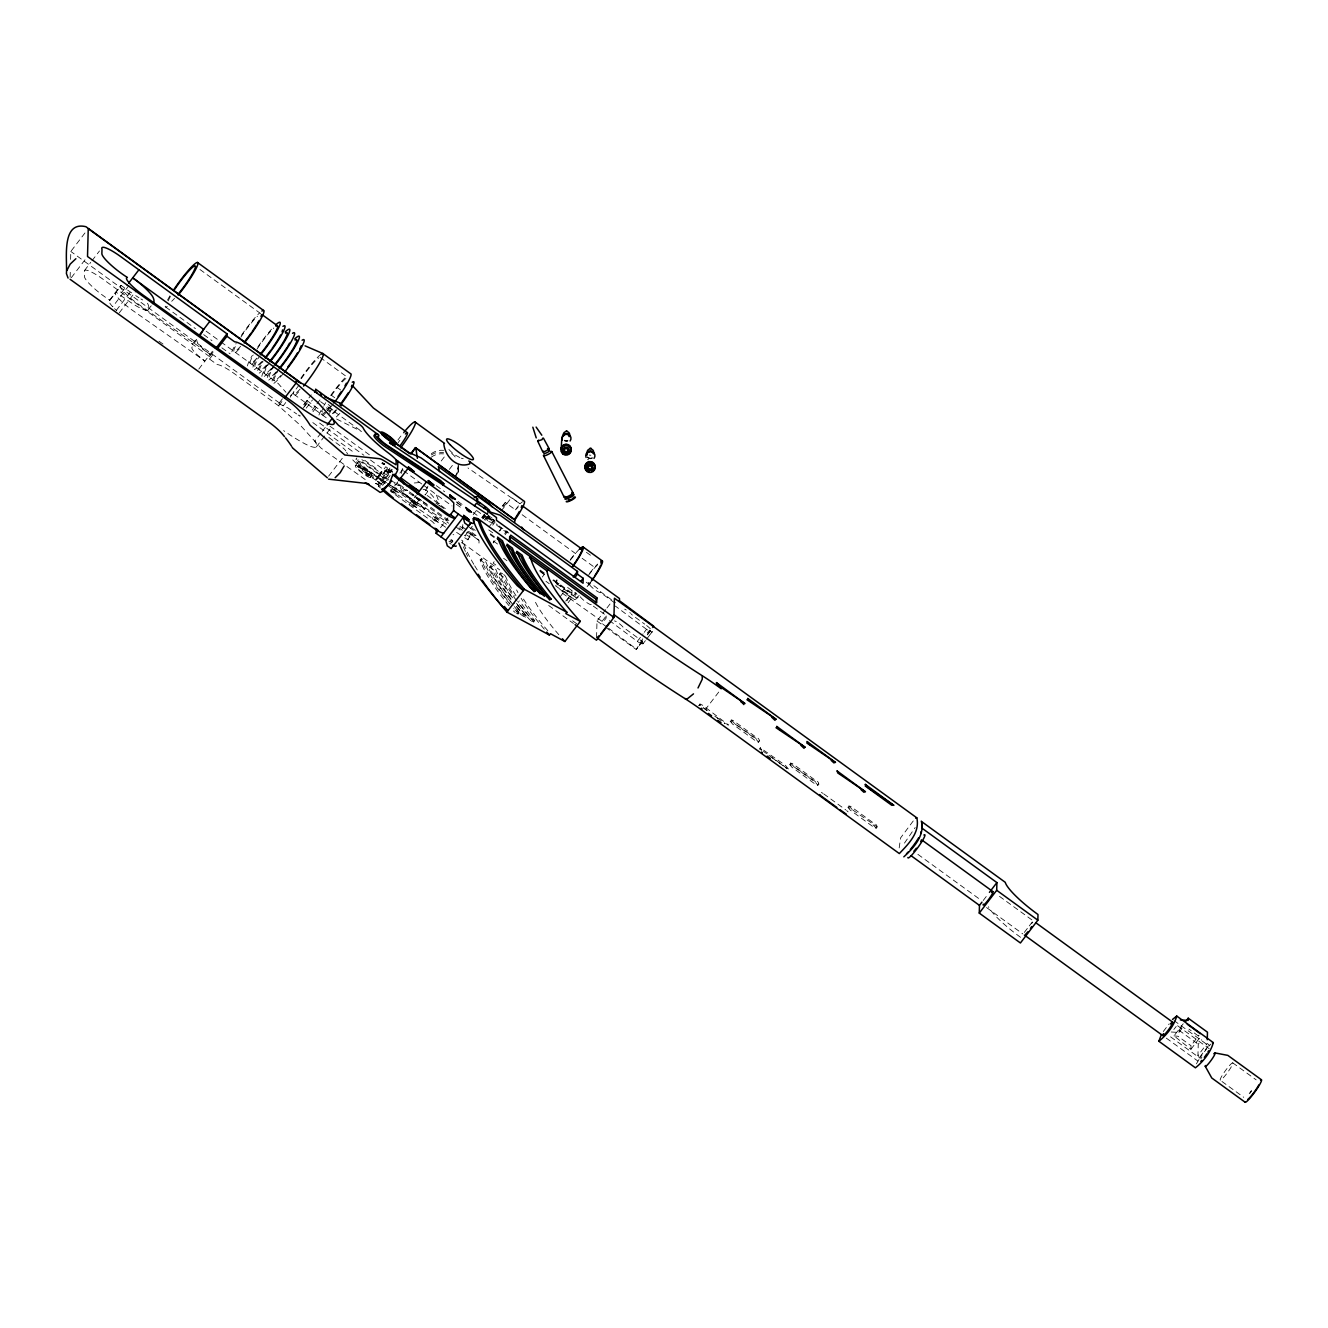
<?xml version="1.0" encoding="UTF-8"?>
<svg xmlns="http://www.w3.org/2000/svg" width="1328" height="1328" viewBox="0 0 1328 1328"><rect width="100%" height="100%" fill="white"/><g stroke="black" fill="none" stroke-linecap="round" stroke-linejoin="round"><path stroke-width="0.75" stroke-dasharray="5 3.75" d="M70.135 277.303L70.351 269.352M70.6 259.408L70.816 251.457L85.756 231.919M365.217 479.541L320.944 448.017L300.726 425.69L278.631 405.837L234.608 373.849A23.207 4.299 37.4 0 0 217.161 364.602L209.509 359.041L209.575 356.618L214.555 350.094M282.432 398.782L278.697 403.662L278.631 405.837L283.628 399.313M458.177 471.921L458.276 468.402M462.609 528.527L462.808 524.61M464.7 537.707L467.954 539.815L468.004 538.471L464.518 535.3M467.954 539.815L470.046 535.798L466.576 532.628M478.993 543.069L479.059 540.363L470.444 534.122L472.635 531.266M560.018 596.936L564.334 591.292L564.4 588.586L561.163 592.819M571.986 590.362L571.787 597.949L558.457 588.271M596.571 637.49L597.002 621.006L605.717 609.602M606.929 627.082L602.016 623.513L602.065 621.338L606.166 615.976L605.618 615.047L591.275 604.638M606.166 615.976L606.116 618.134L602.016 623.513M642.553 640.727L636.228 649.508L605.17 626.949M899.189 847.911L900.567 837.951L914.295 819.542M1171.23 1032.005L1178.949 1032.454L1178.998 1030.279L1183.613 1024.253M1183.215 1023.788L1173.985 1035.857L1190.917 1049.303L1191 1045.717L1199.084 1035.159M1196.412 1063.828L1199.831 1058.084L1197.939 1055.561L1198.238 1044.256L1201.707 1039.724M1173.985 1020.535L1209.061 1046.016L1209.094 1044.887L1207.169 1043.493L1197.939 1055.561M567.023 600.787L570.077 595.459L564.334 591.292M489.717 516.293L486.397 522.07M401.438 473.399L402.55 467.589M516.492 613.387L518.086 613.984L517.754 613.171A301.24 55.793 37.4 0 1 513.687 608.241M518.086 613.984L518.767 611.843A301.24 55.793 37.4 0 1 514.7 606.896M493.95 520.443L492.489 519.298L493.95 520.443L489.318 526.502M329.477 413.423L332.481 407.613L328.165 404.492M531.432 621.155L533.408 621.521A272.373 50.447 37.4 0 1 517.704 601.053M533.673 622.251L534.42 620.193A272.373 50.447 37.4 0 1 519.613 600.986M904.468 843.114L915.191 827.527M196.644 339.321L191.913 347.421A16.285 3.021 37.4 0 0 204.944 361.067L133.497 311.034A20.451 3.785 37.4 0 1 116.084 292.21A86.171 15.953 37.4 0 0 131.887 303.182A25.962 4.814 37.4 0 0 147.889 310.022A70.567 13.064 37.4 0 0 148.039 304.344A26.045 4.831 37.4 0 0 147.474 303.265M455.056 477.316L457.164 473.731L458.16 465.912M427.898 486.247L425.259 491.161L425.109 494.995L429.857 488.77M499.926 530.901L501.685 528.096M303.315 407.978L307.681 401.654M642.752 638.834L636.228 649.508L642.47 641.358M1202.056 1054.93L1199.831 1058.084L1169.204 1035.84M339.852 413.357L335.287 418.005M304.544 404.26L309.225 398.134M390.947 489.8C391.395 494.265 401.239 495.145 395.512 490.43C388.457 486.28 393.603 491.526 396.491 494.232M391.976 488.455L397.52 492.904M410.85 503.378C411.282 507.844 421.142 508.724 415.398 504.009C408.659 499.859 412.975 505.055 416.494 507.678M411.879 502.034L417.407 506.483M432.43 517.771C432.878 522.236 442.722 523.116 436.995 518.418C429.94 514.251 435.086 519.514 437.974 522.219M433.459 516.426L439.004 520.875M453.794 534.769L453.031 534.603M448.947 541.226L451.852 542.505L449.744 540.164M451.736 542.637L452.865 541.16L451.454 539.417M698.81 705.517L699.956 704.023L702.346 705.068L728.557 725.038L726.864 724.64M699.956 704.023L700.802 705.566M730.184 721.17L732.525 724.042L755.4 740.692C759.267 744.825 761.342 738.849 756.479 737.455L734.467 721.469C731.313 718.199 728.707 721.619 733.438 722.814L756.313 739.464L758.653 742.352M731.213 719.826L734.417 723.362L759.682 741.007M788.384 768.978L785.529 765.443L760.263 747.813L761.791 750.005M789.513 764.264L791.853 767.136L814.728 783.786C818.612 787.919 820.671 781.943 815.807 780.565L793.795 764.579C790.658 761.293 788.035 764.712 792.766 765.907L815.641 782.557L817.982 785.446M790.542 762.919L793.746 766.472L819.011 784.101M847.845 807.192L850.186 810.063L873.06 826.713C876.945 830.847 879.003 824.871 874.139 823.476L852.128 807.49C848.99 804.22 846.368 807.64 851.099 808.835L877.343 827.012M848.874 805.847L852.078 809.383M876.314 828.357L873.11 824.821M646.636 625.538A8.433 1.56 37.4 0 1 652.33 631.597L649.857 634.817M71.33 277.668L86.27 258.13M84.511 270.514L90.736 262.363M91.981 260.736L99.467 250.975M109.261 300.543L120.549 285.786M128.882 285.553L112.681 306.735A20.451 3.785 37.4 0 1 109.942 300.261L121.213 285.503A86.171 15.953 37.4 0 0 134.427 294.75M121.446 292.608L127.604 284.557M116.316 310.337L131.256 290.799M119.238 312.893L136.684 290.102M148.172 309.756L151.492 305.423M192.377 344.135L196.079 339.304M198.785 369.101L216.215 346.309M209.509 359.041L214.489 352.534M285.769 402.517L283.279 405.77L70.816 251.457M290.749 395.993L299.464 384.605M303.631 404.841L311.267 394.864M304.344 406.8L309.324 400.292M306.237 408.111L312.462 399.96M312.18 410.103L315.749 405.438M316.944 403.895L320.496 399.23M313.01 411.647L316.28 407.364M320.978 433.028L314.753 441.178A35.557 6.59 37.4 0 1 304.029 443.336A55.261 10.242 37.4 0 1 283.628 430.621M322.223 431.401L325.958 426.52M316.33 446.922L331.27 427.384M328.614 476.171L343.554 456.633M355.871 459.272L356.9 457.928M355.572 465.514L358.643 461.497M357.415 467.008L358.444 465.663M368.487 475.905A7.155 1.328 37.4 0 0 361.498 468.801A7.155 1.328 37.4 0 0 358.859 469.647A7.155 1.328 37.4 0 0 368.487 475.905L369.516 474.561A7.155 1.328 37.4 0 0 362.527 467.456A7.155 1.328 37.4 0 0 359.888 468.303A7.155 1.328 37.4 0 0 369.516 474.561M370.329 477.383A9.545 1.76 37.4 0 0 361.017 467.921A9.545 1.76 37.4 0 0 357.498 469.05A9.545 1.76 37.4 0 0 370.329 477.383L371.359 476.038A35.989 6.657 37.4 0 1 350.675 457.679M383.145 473.498L386.896 468.585L392.607 472.303M383.593 473.664L387.361 468.751A46.629 8.632 37.4 0 1 390.897 471.125M389.984 468.07L378.762 482.728L378.646 487.592L392.341 469.68M390 469.78L378.712 484.521L375.608 483.326L380.422 487.99M391.561 469.216L380.356 483.873L378.762 482.728A12.682 2.341 37.4 0 0 377.318 481.184M382.58 485.417L390.1 475.573M399.911 473.1L403.48 468.452M397.719 481.881L390.532 491.277L432.364 521.655L436.348 525.722M441.228 460.965L446.175 454.508M409.007 504.69L416.179 495.294M400.541 486.48A24.651 4.565 37.4 0 0 415.963 503.943L419.034 499.926A19.505 3.619 37.4 0 1 412.659 494.431M449.345 469.382L453.047 464.534M387.228 485.085L424.396 509.354L425.408 508.01M440.481 527.681L448.001 517.854M473.15 514.749L476.569 510.284M465.165 535.516L472.27 526.22M465.364 551.469A383.194 70.965 37.4 0 1 461.945 542.471L462.974 541.127L461.629 540.147M481.666 517.688L483.99 514.65M482.313 517.356L484.571 514.401L483.475 515.762A13.712 1.793 -54 0 0 481.732 517.986M482.728 518.069L484.72 515.463M482.761 518.883L485.085 515.845L497.236 524.676M483.16 518.767L485.484 515.745M484.255 519.962L487.011 516.426M485.716 518.999L488.687 515.115M485.683 520.211L488.654 516.31L488.588 519.215L475.225 509.52M502.997 505.57L505.337 502.515L515.447 509.852L518.053 507.196M501.469 510.616L511.479 497.535L520.078 503.793A26.245 3.436 -54 0 1 522.551 501.768M491.559 524.029L495.195 519.281M492.705 525.158L495.128 521.987L487.094 516.144M499.079 531.25L501.403 528.212M515.447 509.852L520.078 503.793L468.004 467.971M509.072 605.767A272.406 50.447 37.4 0 1 480.155 559.885L481.832 558.756L486.081 562.275A301.24 55.793 37.4 0 0 510.865 602.099M495.128 540.479L493.219 542.969A26.245 3.436 -54 0 1 493.8 540.728M505.072 534.752L507.479 531.598M513.239 605.103A277.867 51.46 37.4 0 1 489.634 566.99L491.227 565.745L495.991 569.612A260.952 48.323 37.4 0 0 512.093 597.783M494.149 561.711L493.12 563.055L498.1 566.674M512.525 597.799A249.979 46.297 37.4 0 1 499.428 574.111L500.623 572.717L503.096 574.045M542.272 577.066L544.646 573.978M514.451 606.63A277.867 51.46 37.4 0 0 520.891 614.499L524.975 617.454L526.104 615.528A260.952 48.323 37.4 0 1 515.247 602.016M565.745 601.103L570.077 595.459M568.135 602.713L575.887 592.587M587.109 586.71L589.433 583.673A7.155 1.328 37.4 0 1 595.01 586.511A7.155 1.328 37.4 0 1 600.522 591.74L615.345 602.53M606.962 607.975L611.942 601.468M609.403 620.525L637.307 641.391L643.084 633.838M644.229 632.327L646.537 629.323A8.433 1.56 37.4 0 0 652.048 631.945M647.383 634.402L651.002 629.671M647.45 634.85L653.675 626.7M637.307 641.391A8.433 1.56 37.4 0 0 642.818 644.014L645.408 640.66M646.57 639.15L652.33 631.597M705.052 709.932L720.008 690.394M759.234 749.158L760.263 747.813M983.201 900.5L988.181 893.993M1024.303 932.422L1028.038 927.542M1029.283 925.915L1033.018 921.018M1163.278 1031.524L1169.038 1023.988M1178.949 1032.454L1183.563 1026.411M1190.917 1049.303L1200.147 1037.234L1188.975 1029.134M1199.865 1056.955L1209.094 1044.887M640.395 642.204L642.835 643.98L645.358 640.727M1173.836 1029.482L1176.21 1026.444M1204.446 1051.726L1206.837 1048.688M504.69 533.524L506.715 530.984M647.267 632.941L649.624 630.136L652.081 631.912M332.315 413.738L337.395 408.177M505.304 502.548L505.337 502.515A21.48 2.805 -54 0 0 502.216 506.101M588.453 575.306A21.48 2.805 -54 0 1 594.844 567.587L597.484 564.881M1209.061 1046.016L1210.953 1044.09M526.353 616.043L521.921 613.154A277.867 51.46 37.4 0 1 515.48 605.286M431.285 454.94L435.02 452.981L443.569 452.45M502.997 506.665L506.831 503.594M414.27 482.977L421.922 482.33M567.853 440.73L564.284 440.315M499.428 574.111L504.673 577.912A272.373 50.447 37.4 0 0 514.384 596.123M519.115 612.64L514.484 609.652M489.634 566.99L494.962 570.94A260.952 48.323 37.4 0 0 511.081 599.127M534.703 620.906L530.353 617.968A249.979 46.297 37.4 0 1 517.455 601.85M452.765 541.293L449.976 539.882M698.943 705.367L699.823 705.566M1173.985 1035.857L1178.019 1036.288L1191 1045.717M480.155 559.885L485.069 563.62A301.24 55.793 37.4 0 0 509.836 603.427M461.231 458.177L463.24 458.691M488.986 518.684L493.999 520.261M488.82 521.605L493.85 523.182L507.163 532.86M470.444 534.122L475.64 535.748M459.903 457.596L453.529 454.143L447.835 448.449M423.084 489.451C431.268 488.389 445.677 518.551 436.099 494.182M390.83 472.718L383.626 469.597L385.801 466.742L392.49 471.589M383.244 473.216L390.449 476.354M394.283 483.724L399.512 485.998L447.735 521.024M392.241 486.397L397.454 488.687L447.353 524.925M388.822 479.923L382.049 476.038M390.615 480.719L397.753 483.857M278.697 403.662L287.844 407.862L296.642 413.921M336.648 419.034L361.548 431.5M760.114 749.357L761.608 750.204M821.351 792.451L822.862 793.297M787.155 768.431L768.182 754.785M374.745 474.926L366.976 469.066A13.131 2.424 37.4 0 1 356.518 458.442M376.422 476.022L386.564 482.645M388.257 483.741L448.698 523.215M466.759 535.018L470.012 537.143M373.716 476.271L365.947 470.394A13.131 2.424 37.4 0 1 356.95 459.322M380.472 480.67L385.535 483.99M456.583 532.395L463.09 536.645M445.61 527.233L389.917 489.468M378.248 477.731L367.956 470.959A9.545 1.76 37.4 0 1 358.427 462.194A9.545 1.76 37.4 0 1 366.08 465.265L377.517 473.565M379.957 478.86L390.266 485.65M391.976 486.778L421.142 506.001L424.396 509.354M376.189 480.421L365.897 473.631A9.545 1.76 37.4 0 0 371.574 475.341A9.545 1.76 37.4 0 0 364.038 467.954L375.475 476.254M377.916 481.549L383.062 484.936M298.103 414.934L300.012 416.245L299.929 415.183M158.912 341.18L165.552 345.844M646.537 629.323L615.345 606.066M199.964 269.501L261.035 313.873M320.065 357.398L346.193 376.372M586.395 552.299L592.769 556.93M522.136 514.716L575.705 553.676A21.48 2.805 -54 0 0 569.314 561.412M582.112 558.275L594.878 567.554M337.777 387.942L340.649 390.017M331.884 395.644L334.739 397.736M589.416 583.706L588.238 582.378M635.398 617.371L644.727 624.143M586.262 582.212L589.4 584.503M614.847 602.978L600.505 592.57A7.155 1.328 37.4 0 1 594.927 589.748A7.155 1.328 37.4 0 1 589.416 584.519M488.156 515.314L492.671 518.601M498.88 525.871L503.827 529.457M505.487 530.652L508.773 533.059M1232.699 1062.815L1256.155 1079.847M328.912 407.165L334.656 411.331M320.629 401.67L361.681 431.484M436.281 485.666L444.648 491.742M458.011 501.453L463.007 505.088M473.034 512.359L478.047 516.011M456.334 501.934L462.957 506.748M999.486 896.367L1032.404 920.271M1177.621 1025.747L1209.177 1048.672M326.339 407.762L330.639 410.883M457.098 502.714L463.754 507.545M326.572 409.572L329.444 411.647A22.676 2.955 -54 0 1 330.987 409.024M456.251 504.225L462.924 509.072M1178.998 1030.279L1198.238 1044.256M488.721 529.889L495.377 534.719M567.604 587.441L577.033 594.28M306.901 400.575L322.837 412.145M403.529 470.743L421.906 484.089M423.582 485.301L451.968 505.935M490.347 533.823L495.344 537.442M540.28 570.094L545.277 573.713M553.593 579.772L571.903 593.068M490.181 534.669L495.128 538.272M539.666 570.608L544.613 574.211M552.863 580.203L570.144 592.753M540.015 571.555L545.044 575.207M556.764 583.722L575.904 597.617M293.853 394.233L327.352 418.569M206.139 331.187L219.352 340.781M220.996 341.977L278.233 383.543L285.952 392.291M555.386 585.665L574.526 599.559M493.468 541.077L498.481 544.712M602.065 621.338L560.781 592.089M545.941 581.299L549.244 583.689M427.118 495.444L446.806 509.736M471.938 527.996L475.291 530.42M439.568 505.503L445.992 510.168M608.573 628.277L636.245 648.96M329.975 426.188L369.383 454.807M435.916 503.146L440.929 506.781M469.332 527.399L474.345 531.051M165.718 307.05L195.448 328.63M203.699 334.639L211.949 340.632M221.859 347.82L230.109 353.812M597.002 621.006L603.543 625.754M917.88 854.336L981.16 900.284M476.055 535.533L471.755 532.412L473.764 533.043A7.287 3.254 -47.2 0 0 474.992 533.092M319.583 423.068L363.922 455.272M370.495 460.052L390.316 474.445M462.144 526.618L467.157 530.254M468.817 531.466L475.507 536.313M986.538 907.539L1022.743 933.85M1166.299 1038.114L1197.856 1061.039M460.003 526.469L463.306 528.876M467.439 532.03L480.288 541.376M503.611 558.308L506.947 560.731M1221.959 1081.49L1243.738 1097.293M399.545 484.654L407.796 490.646M409.456 491.841L449.08 520.626M458.973 527.814L462.277 530.221M312.81 422.586L354.659 452.981M364.702 460.285L378.098 470.012M456.052 527.067L460.799 530.519M823.742 793.895L845.753 809.881M378.297 471.224L367.126 463.107A13.131 2.424 37.4 0 0 361.847 459.687M379.891 472.386L386.265 477.018M703.159 707.558L707.89 710.978M717.319 717.834L725.171 723.544M763.467 751.349L766.605 753.64M703.757 708.156L706.911 710.43M714.763 716.141L717.917 718.431M771.917 757.657L784.499 766.787M380.455 474.876L366.096 464.451A13.131 2.424 37.4 0 0 358.643 459.92M379.161 474.743L387.328 480.686M377.102 477.433L385.269 483.359M209.575 356.618L103.335 279.461A23.522 4.349 37.4 0 0 84.56 272.107L84.444 276.423A24.253 4.499 37.4 0 0 109.942 300.261M572.634 620.807L577.597 624.409M461.945 542.471L499.809 569.978M548.713 605.502L573.43 623.446M328.863 437.51L340.2 445.826A5.81 1.079 37.4 0 1 345.097 449.926M724.208 722.996L725.071 723.66M515.198 612.507L513.455 610.996M530.818 620.691L529.341 619.313A249.979 46.297 37.4 0 1 516.426 603.194M503.71 574.509L504.806 575.472M846.617 810.545L848.111 811.889M785.363 767.451L786.857 768.779M587.524 457.064L589.931 458.376L592.587 457.645A3.602 3.503 1.5 0 1 587.524 456.948M386.896 468.585L392.905 474.395M505.238 575.904L505.702 576.584A272.373 50.447 37.4 0 0 516.21 595.99M525.324 617.387L525.075 616.856A260.952 48.323 37.4 0 1 514.218 603.36M567.836 441.079A3.602 3.503 1.5 0 1 564.267 440.664M567.853 440.614A3.602 3.503 1.5 0 1 564.284 440.215M590.877 455.222A3.254 3.154 1.5 0 1 589.217 455.023M588.619 459.87A4.615 4.499 1.5 0 1 587.574 459.289M592.57 457.977A3.602 3.503 1.5 0 1 587.524 457.396M399.811 485.816A8.2 1.527 37.4 0 1 397.304 483.027M283.428 373.467A27.44 3.586 -54 0 1 273.551 383.576M272.041 380.987A27.44 3.586 -54 0 1 278.863 368.636M277.286 371.608A27.44 3.586 -54 0 1 268.771 380.09M267.26 377.517A27.44 3.586 -54 0 1 274.066 365.167M255.557 360.635A27.44 3.586 -54 0 1 249.631 366.196M247.506 365.947A27.44 3.586 -54 0 1 252.42 355.29M257.781 346.99A27.44 3.586 -54 0 1 272.223 328.448M256.852 358.145A23.207 3.038 -54 0 1 253.382 355.024M257.084 349.032A23.207 3.038 -54 0 1 273.784 328.016M167.328 306.419A27.44 3.586 -54 0 1 165.203 306.17M167.477 300.194A27.44 3.586 -54 0 1 170.117 295.497M267.708 364.652A27.44 3.586 -54 0 1 259.192 373.135M257.682 370.562A27.44 3.586 -54 0 1 261.998 362.229M558.026 583.224A21.48 2.805 -54 0 1 558.142 578.361M559.005 583.258A23.854 3.121 -54 0 1 556.781 585.1M555.469 582.859A23.854 3.121 -54 0 1 556.913 579.705M570.559 559.271A23.854 3.121 -54 0 1 579.357 549.277M426.338 503.91A16.7 3.088 37.4 0 1 422.868 501.519M421.706 500.656A16.7 3.088 37.4 0 1 419.416 498.88M458.21 464.169A16.7 16.268 1.5 0 1 455.072 476.237M431.318 453.728A16.7 16.268 1.5 0 1 443.618 450.341M451.653 453.462A16.7 16.268 1.5 0 1 457.015 460.069M333.494 403.579A27.44 3.586 -54 0 1 327.634 410.667M326.389 412.062A27.44 3.586 -54 0 1 323.019 415.515M318.936 415.05A27.44 3.586 -54 0 1 323.252 406.717M324.032 405.422A27.44 3.586 -54 0 1 325.758 402.699M330.639 395.512A27.44 3.586 -54 0 1 346.409 376.438M591.873 580.585A23.854 3.121 -54 0 1 588.188 585.582M578.161 597.168A23.854 3.121 -54 0 1 576.053 593.599M589.715 573.165A23.854 3.121 -54 0 1 597.6 564.068M558.839 634.701A198.719 36.802 37.4 0 1 534.454 600.123M275.992 372.039A23.207 3.038 -54 0 1 273.336 367.524M271.211 368.57A23.207 3.038 -54 0 1 268.555 364.055M121.213 285.503A20.451 3.785 37.4 0 0 138.627 304.328L210.073 354.36A16.285 3.021 37.4 0 1 197.042 340.715M1200.861 1058.731A8.35 1.096 -54 0 1 1201.906 1057.088M510.782 599.26A277.867 51.46 37.4 0 1 490.663 565.662M547.833 630.734A240.003 44.455 37.4 0 1 522.153 596.919M240.584 346.326A23.207 3.038 -54 0 1 235.703 345.778M240.816 337.212A23.207 3.038 -54 0 1 257.516 316.197M298.634 391.909A27.44 3.586 -54 0 1 292.691 397.47M290.583 397.238A27.44 3.586 -54 0 1 291.181 394.897M300.842 378.264A27.44 3.586 -54 0 1 321.227 354.161M329.958 406.849A22.676 2.955 -54 0 1 327.833 409.273M325.045 412.112A22.676 2.955 -54 0 1 323.069 408.725M331.336 395.595A22.676 2.955 -54 0 1 346.508 378.082M300.078 389.104A22.676 2.955 -54 0 1 293.92 391.577M301.356 378.646A22.676 2.955 -54 0 1 318.753 357.929M347.637 453.944A35.989 6.657 37.4 0 1 346.575 452.35M371.359 476.088A12.682 2.341 37.4 0 1 373.533 477.798M345.413 450.308A5.81 1.079 37.4 0 1 345.811 450.939M467.705 556.382A383.194 70.965 37.4 0 1 466.095 553.079M451.271 544.248A8.615 1.594 37.4 0 1 449.545 543.086M590.429 582.046A21.48 2.805 -54 0 1 588.204 585.034M579.174 595.475A21.48 2.805 -54 0 1 575.97 595.11M397.902 440.016A26.245 3.436 -54 0 1 403.994 432.198M135.722 295.629A86.171 15.953 37.4 0 0 137.016 296.476A25.962 4.814 37.4 0 0 138.975 297.754M280.772 375.525A23.207 3.038 -54 0 1 277.303 372.404M336.831 409.688A22.676 2.955 -54 0 1 333.577 413.44M477.3 569.978A383.194 70.965 37.4 0 1 474.644 565.711M473.814 564.317A383.194 70.965 37.4 0 1 462.974 541.127M1249.216 1093.708A13.911 1.809 -54 0 1 1251.225 1090.769M1020.568 937.302A40.438 7.487 37.4 0 1 988.447 906.725M261.633 361.614A23.207 3.038 -54 0 1 258.977 357.099M262.927 361.166A27.44 3.586 -54 0 1 254.412 369.665M252.901 367.092A27.44 3.586 -54 0 1 257.217 358.759M510.101 604.423A272.406 50.447 37.4 0 1 481.184 558.54M142.694 299.962A25.962 4.814 37.4 0 1 140.868 298.916M415.963 503.943A19.505 3.619 37.4 0 1 407.198 490.347M643.101 643.665A8.433 1.56 37.4 0 0 635.498 636.212L623.064 627.181A5.81 1.079 37.4 0 0 618.765 623.247A5.81 1.079 37.4 0 0 614.449 620.923M591.275 604.638A7.155 1.328 37.4 0 1 585.698 601.816A7.155 1.328 37.4 0 1 580.17 596.587M516.426 600.488A249.979 46.297 37.4 0 1 500.457 572.766M266.413 365.1A23.207 3.038 -54 0 1 262.944 361.98M397.852 443.021A13.014 1.693 -54 0 1 399.877 440.298M624.691 609.17A5.81 1.079 37.4 0 1 626.218 609.984M629.787 612.573A5.81 1.079 37.4 0 1 630.584 613.27M631.281 613.951A5.81 1.079 37.4 0 1 632.294 615.113M458.11 467.672A16.7 16.268 1.5 0 1 457.579 474.71M431.218 457.247A16.7 16.268 1.5 0 1 443.519 453.861M273.85 366.511A27.44 3.586 -54 0 1 263.99 376.621M261.865 376.372A27.44 3.586 -54 0 1 266.779 365.715M116.781 310.752A20.451 3.785 37.4 0 1 114.573 308.677M239.289 348.816A27.44 3.586 -54 0 1 235.919 352.252M231.836 351.804A27.44 3.586 -54 0 1 236.152 343.471M241.513 335.171A27.44 3.586 -54 0 1 259.325 313.176M174.549 298.368A23.207 3.038 -54 0 1 171.694 301.273M168.241 300.892A23.207 3.038 -54 0 1 171.063 295.248M419.034 499.926A24.651 4.565 37.4 0 1 412.294 494.215M376.073 483.508A46.629 8.632 37.4 0 1 380.804 486.695M1031.756 923.358A8.35 1.096 -54 0 1 1032.786 922.313M544.264 629.157A240.003 44.455 37.4 0 1 521.124 598.264M517.937 592.587A240.003 44.455 37.4 0 1 516.609 589.931M1250.146 1093.093A10.74 1.411 -54 0 1 1251.69 1090.819M1223.237 1077.838A10.74 1.411 -54 0 0 1232.915 1063.164A10.74 1.411 -54 0 0 1223.354 1073.622A10.74 1.411 -54 0 0 1223.237 1077.838"/><path stroke-width="1.5" d="M216.979 349.281L226.939 336.25L227.005 333.826L120.782 256.669A23.522 4.349 37.4 0 0 101.99 249.299L101.874 253.631A24.253 4.499 37.4 0 0 127.372 277.452A20.451 3.785 37.4 0 0 144.785 296.293L296.692 404.708A55.261 10.242 37.4 0 0 321.476 420.544A35.557 6.59 37.4 0 0 332.183 418.37L327.203 424.894M444 532.81A15.803 2.922 37.4 0 1 435.069 529.208L391.046 497.236A15.289 2.839 37.4 0 1 382.182 489.683L389.353 483.824L392.905 474.395L394.897 475.806L394.615 474.245L401.189 480.753L449.146 514.899A33.051 6.125 37.4 0 1 450.507 514.583L453.578 510.55L453.778 502.93L449.794 498.847L396.209 459.92A12.682 2.341 37.4 0 0 388.789 453.296A35.989 6.657 37.4 0 1 363.258 428.147A5.81 1.079 37.4 0 0 357.63 423.018L315.549 392.142L315.632 389.17L378.795 435.053M396.209 459.92L396.076 464.8L377.617 453.711L338.391 425.226L318.172 402.882L296.078 383.028L252.054 351.057A23.207 4.299 37.4 0 0 234.608 341.811L226.939 336.25M394.897 475.806L397.52 470.577L397.786 461.082M445.71 540.297L463.157 517.505L464.75 523.049L468.585 525.822L471.042 522.8L451.138 548.613L447.304 545.841L445.71 540.297L436.148 533.341L436.248 529.54M395.794 443.037L408.858 452.516L421.059 457.845L477.599 498.913L477.516 501.835L389.486 442.788A9.545 1.76 37.4 0 0 394.98 444.083M485.035 508.491L485.069 507.13L484.039 508.475M487.492 512.99L487.442 514.351L384.406 446.258A13.131 2.424 37.4 0 1 375.409 435.186M509.67 536.462L509.537 541.608L510.699 535.118L596.82 597.683L596.687 602.812L510.566 540.264M514.749 522.087L514.816 519.779L415.448 447.602L410.601 453.944M577.448 574.144L577.514 571.438L499.992 515.131L487.891 511.313L496.506 517.571L496.423 520.277L583.058 583.208L583.191 578.311L577.448 574.144L575.29 576.966M595.708 602.447L596.82 597.683M575.074 624.641L596.488 640.196L613.934 617.404L614.432 598.214L916.818 817.832C920.138 832.656 908.468 843.911 899.322 853.572L703.807 711.559A72.409 13.413 37.4 0 0 684.833 698.545A286.483 53.054 37.4 0 1 615.711 651.401L598.164 638.652M474.196 497.651L477.599 496.207L607.062 589.516L619.512 598.546L619.446 600.704L653.691 626.169L652.529 627.082M979.267 913.1L996.697 890.291L996.896 882.589L921.848 828.074L921.997 821.849L1005.263 882.323A40.438 7.487 37.4 0 0 1037.998 914.511L1037.849 920.188L1020.419 942.98L979.267 913.1L979.466 905.381L981.956 902.127M1207.268 1039.724L1207.467 1032.188L1188.228 1018.211L1188.178 1020.385L1180.343 1019.921M561.213 448.466L561.827 437.792M351.439 386.863L351.854 385.236M567.023 430.886L566.16 430.903M380.605 473.449L381.651 471.855L376.073 479.64L380.754 473.515M66.865 270.514L70.201 264.106L75.879 258.728M542.87 452.068L537.707 441.079L538.57 440.149M542.687 438.19L542.056 439.634L537.707 441.079M543.667 453.13C544.214 454.691 551.668 450.557 549.078 450.175M565.529 497.319C566.143 499.079 574.559 494.414 571.621 493.983M569.297 500.125L570.409 499.942M344.168 465.929L340.217 472.668L335.154 477.715M612.806 617.371L614.001 614.698L633.141 628.592A286.483 53.054 37.4 0 0 702.28 675.753A72.409 13.413 37.4 0 1 721.253 688.767M1161.353 1034.612L1158.863 1041.252L1195.416 1067.812C1203.234 1061.636 1210.804 1052.091 1213.311 1042.613L1176.741 1016.053L1172.508 1019.456M199.881 335.851L203.665 329.377L132.734 277.851A26.045 4.831 37.4 0 1 153.168 297.638A70.567 13.064 37.4 0 1 153.019 303.315A25.962 4.814 37.4 0 1 152.537 303.548M698.013 687.97L702.246 679.222L702.28 675.753M348.434 392.673L340.35 404.476M609.585 622.384L600.87 633.788M391.71 480.686L382.879 491.294L380.123 492.406A46.629 8.632 37.4 0 0 366.179 483.276A10.408 1.926 37.4 0 0 365.333 482.794M411.398 453.512L415.481 447.768L514.799 519.995L516.592 517.389A26.245 3.436 -54 0 0 524.079 501.154L468.801 460.999M128.617 283.213L138.876 269.816M199.565 334.739L209.824 321.326M217.045 346.84L227.005 333.826M284.873 397.686L296.078 383.028L296.127 380.87L305.291 385.07L316.994 392.872M382.182 489.683L382.879 488.77M392.756 475.856L392.905 474.395M398.749 480.537L407.978 468.469M417.208 493.95L426.437 481.881M442.855 485.218L443.884 483.873L440.63 480.52L387.444 445.478A9.545 1.76 37.4 0 1 379.41 438.854A9.545 1.76 37.4 0 1 378.912 436.049M436.148 533.341L438.19 530.669M440.929 536.827L458.376 514.036M476.569 500.258L477.599 498.913M474.445 505.852L476.486 503.163L489.501 511.662L489.534 510.317L486.065 507.147L478.146 501.403M472.785 518.816L477.001 520.028L478.03 518.7L613.934 617.404M473.216 520.161A339.503 62.881 37.4 0 0 517.239 585.631L523.315 590.628A383.194 70.965 37.4 0 1 478.346 521.008L479.375 519.68A383.194 70.965 37.4 0 0 524.344 589.283L566.873 612.258L565.844 613.586L580.286 621.388L564.898 641.507L550.456 633.705L549.427 635.05L506.914 612.092A383.194 70.965 37.4 0 1 482.23 580.27M529.391 558.092L530.42 556.747A240.003 44.455 37.4 0 0 566.873 612.258M506.914 612.092L524.344 589.283M580.286 621.388A198.719 36.802 37.4 0 1 547.003 570.874L548.032 569.529M573.198 577.082L577.514 571.438M581.033 581.133L583.191 578.311M989.426 892.366L996.896 882.589M1185.921 1021.232L1188.228 1018.211M543.102 451.005C541.89 453.861 552.415 447.669 547.518 448.598M693.498 693.863L687.14 698.976L684.833 698.545M599.077 635.78L596.853 637.706M568.899 499.826L568.185 500.839L570.808 500.075M915.673 818.214L916.818 817.832M314.587 392.241L315.549 392.142M571.505 499.726L573.198 497.917M1158.863 1041.252C1166.681 1035.093 1174.234 1025.548 1176.741 1016.053M1212.398 1042.928L1213.311 1042.613M569.496 499.942L568.434 499.992M366.926 483.492L368.985 484.388A5.163 0.963 37.4 0 0 367.059 483.508L328.597 479.159M437.642 529.673L436.53 529.225M1215.054 1052.938L1227.836 1055.378L1261.334 1079.697M516.011 552.614L521.091 556.465A272.373 50.447 37.4 0 0 549.809 600.073M478.03 518.7L473.814 517.472L473.664 523.149A8.615 1.594 37.4 0 1 466.975 520.277L453.578 510.55M462.908 516.741L467.439 519.862M746.934 699.723L776.216 719.394L747.614 698.379L750.818 701.914M775.984 727.711L805.266 747.365L776.664 726.35L779.868 729.902M324.729 396.873L339.57 402.932L381.285 433.094M305.058 345.844L322.837 353.514L350.575 373.683A27.44 3.586 -54 0 1 334.556 402.185M506.615 545.642L511.38 549.493A260.952 48.323 37.4 0 0 540.181 593.848M408.111 468.518L412.626 471.955M428.014 482.097L432.53 485.55M449.594 496.489L453.064 498.88M716.224 684.103L744.958 703.574L716.373 682.559L719.577 686.111M806.81 743.016L835.544 762.488L806.959 741.472L810.163 745.008M865.142 785.927L891.885 805.366M497.203 538.637L501.469 542.173A301.24 55.793 37.4 0 0 534.155 591.724M436.231 529.059L434.887 528.179M837.437 772.697L865.491 791.82L836.889 770.804L840.093 774.34M846.351 814.213L839.96 809.698M443.884 483.873L385.435 444.93A13.131 2.424 37.4 0 1 375.758 436.016A13.131 2.424 37.4 0 1 378.131 434.439M466.709 509.769L469.481 511.994M381.634 489.152L383.626 490.547M394.632 442.739L409.655 453.595M197.457 262.463L263.492 310.42M414.967 421.906L444.548 443.403M582.992 546.887L602.132 560.781M262.662 315.051L277.32 325.675M522.983 506.25L581.598 548.829M407.314 432.662L373.367 407.995L352.866 386.099M476.818 501.137L480.122 503.544M1187.249 1024.22L1200.23 1033.649M299.68 381.983L85.905 226.706C60.474 220.514 67.628 261.616 66.4 273.535L68.077 278.083M300.709 382.979L88.246 228.665L87.515 256.503L286.416 399.413A19.903 3.685 37.4 0 1 299.796 411.248A113.71 21.065 37.4 0 1 310.105 425.226L344.799 455.006L379.559 458.708A10.408 1.926 37.4 0 1 383.626 460.484A46.629 8.632 37.4 0 1 397.57 469.597M511.33 537.674L595.807 599.028M996.697 890.291L1037.849 920.188M922.91 840.757L992.896 891.586M1035.724 922.678L1172.624 1022.128M477.001 520.028L478.346 521.008M531.001 559.254L547.003 570.874M450.507 514.583L455.288 518.053A15.803 2.922 37.4 0 1 446.357 514.451L402.334 482.479A15.289 2.839 37.4 0 1 393.47 474.943M1024.386 935.045L1162.963 1035.691M911.074 855.713L979.466 905.381M1245.249 1102.306L1211.75 1077.987L1205.243 1066.251M708.438 713.468L711.576 715.759M717.867 720.324L721.004 722.598M767.152 756.113L770.29 758.404M836.806 807.407L821.8 796.468M393.237 497.934L385.286 490.895M401.571 503.976L411.564 511.23M416.56 514.866L429.89 524.543M70.085 279.295L268.986 422.204A19.903 3.685 37.4 0 1 282.366 434.04A113.71 21.065 37.4 0 1 284.507 436.63M921.317 821.102C925.251 835.428 913.183 848.343 903.82 856.842M831.195 760.446L834.084 763.019M771.867 717.352L775.071 720.407M861.125 789.778L864.013 792.351M800.9 745.34L804.121 748.378M740.609 701.549L742.286 702.877M761.575 752.03L762.438 752.694M701.284 708.239L702.147 708.903M327.369 477.814L292.658 448.017A113.71 21.065 37.4 0 0 292.044 447.005M339.57 402.932L341.495 405.82M820.986 795.787L819.774 794.559M415.83 448.034L417.39 458.359M742.983 703.541L743.829 704.587M469.797 461.912L469.747 463.87C456.483 468.95 444.664 455.853 443.768 443.303M536.114 427.068L541.824 435.219M521.622 527.083L523.78 529.739M492.19 506.798L490.032 504.142L438.356 466.609L439.568 471.672M543.434 438.157L549.327 448.964M551.801 451.62L573.032 492.871M543.534 455.587L564.151 497.12M536.23 437.891L532.827 427.184M320.214 392.49L321.509 395.661M590.977 448.15L590.047 448.167M574.061 497.037A5.063 1.013 -26.8 0 1 571.97 499.942A5.063 1.013 -26.8 0 1 566.425 501.204M571.787 494.663A5.063 1.013 -26.8 0 1 573.596 495.261A5.063 1.013 -26.8 0 1 567.903 498.581A5.063 1.013 -26.8 0 1 565.097 498.548M571.754 492.688A4.947 0.996 -26.8 0 1 571.97 494.082A4.947 0.996 -26.8 0 1 566.027 497.12A4.947 0.996 -26.8 0 1 564.765 496.274M550.605 451.47A4.615 0.93 -26.8 0 1 550.821 452.765A4.615 0.93 -26.8 0 1 545.277 455.604A4.615 0.93 -26.8 0 1 544.098 454.79M563.504 435.949A3.254 3.154 1.5 0 1 566.857 431.567A3.254 3.154 1.5 0 1 569.081 436.597M561.08 448.914A5.063 4.947 1.5 0 1 566.259 444.565A5.063 4.947 1.5 0 1 571.173 449.213A5.063 4.947 1.5 0 1 566.84 454.375M565.529 454.392A5.063 4.947 1.5 0 1 563.089 453.446M562.126 452.549A5.063 4.947 1.5 0 1 561.462 451.437M562.109 449.827A4.05 3.951 1.5 0 1 562.342 447.802M562.856 446.905A4.05 3.951 1.5 0 1 563.603 446.158M564.516 445.644A4.05 3.951 1.5 0 1 567.62 445.594M569.297 446.822A4.05 3.951 1.5 0 1 569.845 447.702M561.229 449.727A4.947 4.814 1.5 0 1 567.952 444.565A4.947 4.814 1.5 0 1 569.197 452.815M568.085 453.462A4.947 4.814 1.5 0 1 566.84 453.811M565.545 453.827A4.947 4.814 1.5 0 1 564.3 453.512M562.242 452.018A4.947 4.814 1.5 0 1 561.578 450.939M562.176 440.083A4.615 4.499 1.5 0 1 566.94 433.858A4.615 4.499 1.5 0 1 570.11 440.996M563.072 436.563A3.602 3.503 1.5 0 1 563.537 435.767M564.184 435.103A3.602 3.503 1.5 0 1 568.567 435.053M569.231 435.684A3.602 3.503 1.5 0 1 569.712 436.48M563.089 436.099A3.602 3.503 1.5 0 1 563.537 435.302M564.201 434.654A3.602 3.503 1.5 0 1 569.729 436.016M587.424 453.329A3.254 3.154 1.5 0 1 590.362 448.93A3.254 3.154 1.5 0 1 593.433 453.263M586.063 469.929A5.063 4.947 1.5 0 1 587.242 462.742A5.063 4.947 1.5 0 1 594.496 464.534A5.063 4.947 1.5 0 1 592.039 471.407M589.449 471.772A5.063 4.947 1.5 0 1 587.009 470.826M586.312 468.203A4.05 3.951 1.5 0 1 586.279 465.182M586.793 464.285A4.05 3.951 1.5 0 1 587.524 463.538M589.449 462.725A4.05 3.951 1.5 0 1 590.512 462.725M591.541 462.974A4.05 3.951 1.5 0 1 593.765 465.082M586.163 469.398A4.947 4.814 1.5 0 1 586.976 462.625A4.947 4.814 1.5 0 1 593.931 463.422A4.947 4.814 1.5 0 1 593.118 470.195M589.466 471.208A4.947 4.814 1.5 0 1 588.221 470.892M586.096 457.463A4.615 4.499 1.5 0 1 590.86 451.221A4.615 4.499 1.5 0 1 594.031 458.376M586.76 454.823A3.602 3.503 1.5 0 1 587.457 453.13M588.918 452.018A3.602 3.503 1.5 0 1 591.674 451.985M593.168 453.064A3.602 3.503 1.5 0 1 593.649 453.844M586.793 455.288A3.602 3.503 1.5 0 1 587.474 452.682M588.121 452.018A3.602 3.503 1.5 0 1 592.504 451.968M593.168 452.616A3.602 3.503 1.5 0 1 593.649 453.396M923.873 835.03A14.309 1.876 -54 0 1 918.561 846.567A14.309 1.876 -54 0 1 907.871 857.506M301.174 345.778A23.207 3.038 -54 0 1 299.746 348.866M297.522 352.833A23.207 3.038 -54 0 1 287.678 367.175M295.098 340.134A23.207 3.038 -54 0 1 293.936 347.272A23.207 3.038 -54 0 1 279.312 368.205M282.947 326.356A27.44 3.586 -54 0 1 281.901 334.224A27.44 3.586 -54 0 1 265.318 358.294M275.593 324.995A27.44 3.586 -54 0 1 278.266 328.58A27.44 3.586 -54 0 1 260.537 354.808M382.032 434.82A7.155 1.328 37.4 0 1 382.613 434.854M383.543 435.169A7.155 1.328 37.4 0 1 393.121 442.871M282.532 329.908A23.207 3.038 -54 0 1 282.034 331.884M280.606 334.955A23.207 3.038 -54 0 1 272.14 348.401M270.962 350.044A23.207 3.038 -54 0 1 266.131 356.336M275.958 326.223A23.207 3.038 -54 0 1 274.796 333.361A23.207 3.038 -54 0 1 260.172 354.294M991.634 892.416A8.35 1.096 -54 0 1 989.31 898.508A8.35 1.096 -54 0 1 983.268 904.169M920.868 831.909A14.309 1.876 -54 0 1 920.835 833.602M918.578 837.935A14.309 1.876 -54 0 1 910.294 849.571M908.252 851.945A14.309 1.876 -54 0 1 906.493 853.738M521.721 505.719A21.48 2.805 -54 0 1 521.24 507.545M519.331 511.546A21.48 2.805 -54 0 1 515.198 518.318M403.994 432.198A26.245 3.436 -54 0 1 415.382 423.433A26.245 3.436 -54 0 1 400.658 447.835M580.353 549.327A21.48 2.805 -54 0 1 572.385 566.641M564.898 641.507A198.719 36.802 37.4 0 1 562.408 638.751M458.857 543.069A339.503 62.881 37.4 0 0 501.851 605.751L507.943 610.747A383.194 70.965 37.4 0 1 504.358 606.464M579.357 549.277A23.854 3.121 -54 0 1 572.733 566.674M480.138 577.232A383.194 70.965 37.4 0 1 478.163 574.244M549.427 635.05A240.003 44.455 37.4 0 1 546.804 632.078M600.737 561.346A23.854 3.121 -54 0 1 591.873 580.585M174.781 289.255A23.207 3.038 -54 0 1 195.349 266.115A23.207 3.038 -54 0 1 177.869 294.517M261.483 314.603A23.207 3.038 -54 0 1 260.969 316.595M258.894 320.895A23.207 3.038 -54 0 1 257.317 323.634M256.42 325.094A23.207 3.038 -54 0 1 252.237 331.469M251.075 333.112A23.207 3.038 -54 0 1 245.082 341.047M261.898 311.067A27.44 3.586 -54 0 1 260.852 318.936A27.44 3.586 -54 0 1 244.269 343.006M173.536 290.085A27.44 3.586 -54 0 1 197.789 262.612A27.44 3.586 -54 0 1 178.234 295.032M600.688 565.247A21.48 2.805 -54 0 1 594.629 576.003M593.633 577.497A21.48 2.805 -54 0 1 591.524 580.535M600.737 562.723A21.48 2.805 -54 0 1 601.152 563.421M456.218 545.941A8.615 1.594 37.4 0 1 452.881 545.21M921.416 839.811A8.35 1.096 -54 0 1 920.719 841.637M916.37 848.227A8.35 1.096 -54 0 1 913.88 851.231M285.171 331.95A27.44 3.586 -54 0 1 287.844 335.536A27.44 3.586 -54 0 1 270.099 361.764M346.376 383.211A22.676 2.955 -54 0 1 344.998 385.718M341.362 391.577A22.676 2.955 -54 0 1 338.092 396.358M352.252 382.248A22.676 2.955 -54 0 1 340.317 405.272M1172.143 1022.311A8.35 1.096 -54 0 1 1167.744 1030.794A8.35 1.096 -54 0 1 1163.511 1033.599M1170.333 1024.004A8.35 1.096 -54 0 1 1171.362 1022.958M321.227 354.161A27.44 3.586 -54 0 1 320.181 362.029A27.44 3.586 -54 0 1 303.597 386.099M289.521 343.139A23.207 3.038 -54 0 1 287.944 345.878M287.047 347.338A23.207 3.038 -54 0 1 275.709 363.291M285.537 333.179A23.207 3.038 -54 0 1 284.375 340.317A23.207 3.038 -54 0 1 269.75 361.249M302.087 340.25A27.44 3.586 -54 0 1 301.041 348.135A27.44 3.586 -54 0 1 284.458 372.189M294.733 338.889A27.44 3.586 -54 0 1 297.406 342.475A27.44 3.586 -54 0 1 279.677 368.719M407.132 485.865A19.505 3.619 37.4 0 1 419.266 491.277L400.79 477.864A8.2 1.527 37.4 0 0 403.629 482.446A24.651 4.565 37.4 0 0 403.579 483.84M405.339 433.974A13.014 1.693 -54 0 1 406.949 434.986A13.014 1.693 -54 0 1 399.711 446.191M1260.521 1080.029A13.911 1.809 -54 0 1 1255.358 1091.234A13.911 1.809 -54 0 1 1244.983 1101.858M1213.792 1053.785A8.35 1.096 -54 0 1 1211.468 1059.86A8.35 1.096 -54 0 1 1205.426 1065.537M1031.673 926.629A8.35 1.096 -54 0 1 1030.462 928.388M1027.889 931.775A8.35 1.096 -54 0 1 1025.664 934.198M292.525 333.311A27.44 3.586 -54 0 1 291.479 341.18A27.44 3.586 -54 0 1 274.896 365.25M544.447 596.322A249.979 46.297 37.4 0 1 541.924 593.284M1258.811 1084.959A10.74 1.411 -54 0 1 1247.706 1099.484M285.52 437.875A113.71 21.065 37.4 0 1 291.38 445.959M1208.646 1050.763A8.35 1.096 -54 0 1 1207.849 1052.191M1206.803 1053.834A8.35 1.096 -54 0 1 1204.313 1057.354M1201.823 1060.358A8.35 1.096 -54 0 1 1200.794 1061.404M535.566 591.026L530.901 588.204A272.406 50.447 37.4 0 1 497.602 537.093L502.499 540.828A301.24 55.793 37.4 0 0 535.184 590.379L535.566 591.026M551.186 599.326L546.771 596.521A249.979 46.297 37.4 0 1 516.858 551.319L522.103 555.121A272.373 50.447 37.4 0 0 550.838 598.729L551.186 599.326M408.393 466.991L413.921 471.44L408.393 466.991M428.28 480.587L433.824 485.035L428.28 480.587M449.877 494.979L455.404 499.428L449.877 494.979M465.696 507.528L471.224 511.977L465.696 507.528M463.638 515.397L469.182 519.846L463.638 515.397M865.292 784.383L868.495 787.936L893.877 805.399L865.292 784.383M542.77 594.579L538.338 591.707A277.867 51.46 37.4 0 1 507.064 544.198L512.409 548.149A260.952 48.323 37.4 0 0 542.521 594.064L542.77 594.579M382.514 463.323L382.364 463.289A5.163 0.963 37.4 0 1 384.423 464.186L382.364 463.289M563.072 454.143A5.063 4.947 1.5 0 0 571.123 450.756A5.063 4.947 1.5 0 0 564.085 445.644A5.063 4.947 1.5 0 0 563.072 454.143M564.267 452.549A3.038 2.971 1.5 0 0 569.114 450.524A3.038 2.971 1.5 0 0 564.881 447.453A3.038 2.971 1.5 0 0 564.267 452.549M565.081 451.503A1.693 1.643 1.5 0 0 567.77 450.375A1.693 1.643 1.5 0 0 565.429 448.665A1.693 1.643 1.5 0 0 565.081 451.503M564.649 451.952A2.407 2.357 1.5 0 0 568.5 450.341A2.407 2.357 1.5 0 0 565.147 447.901A2.407 2.357 1.5 0 0 564.649 451.952M586.993 471.506A5.063 4.947 1.5 0 0 595.06 468.137A5.063 4.947 1.5 0 0 588.005 463.024A5.063 4.947 1.5 0 0 586.993 471.506M588.204 469.929A3.038 2.971 1.5 0 0 593.035 467.904A3.038 2.971 1.5 0 0 588.819 464.833A3.038 2.971 1.5 0 0 588.204 469.929M589.001 468.884A1.693 1.643 1.5 0 0 591.69 467.755A1.693 1.643 1.5 0 0 589.35 466.045A1.693 1.643 1.5 0 0 589.001 468.884M588.586 469.332A2.407 2.357 1.5 0 0 592.421 467.722A2.407 2.357 1.5 0 0 589.068 465.281A2.407 2.357 1.5 0 0 588.586 469.332M450.474 445.112A16.7 3.088 37.4 0 0 472.934 459.704A16.7 3.088 37.4 0 0 456.649 443.137A16.7 3.088 37.4 0 0 450.474 445.112M384.506 436.132A7.155 1.328 37.4 0 0 394.134 442.373A7.155 1.328 37.4 0 0 387.145 435.285A7.155 1.328 37.4 0 0 384.506 436.132M383.145 435.518A9.545 1.76 37.4 0 0 395.976 443.851A9.545 1.76 37.4 0 0 386.664 434.405A9.545 1.76 37.4 0 0 383.145 435.518"/></g></svg>
